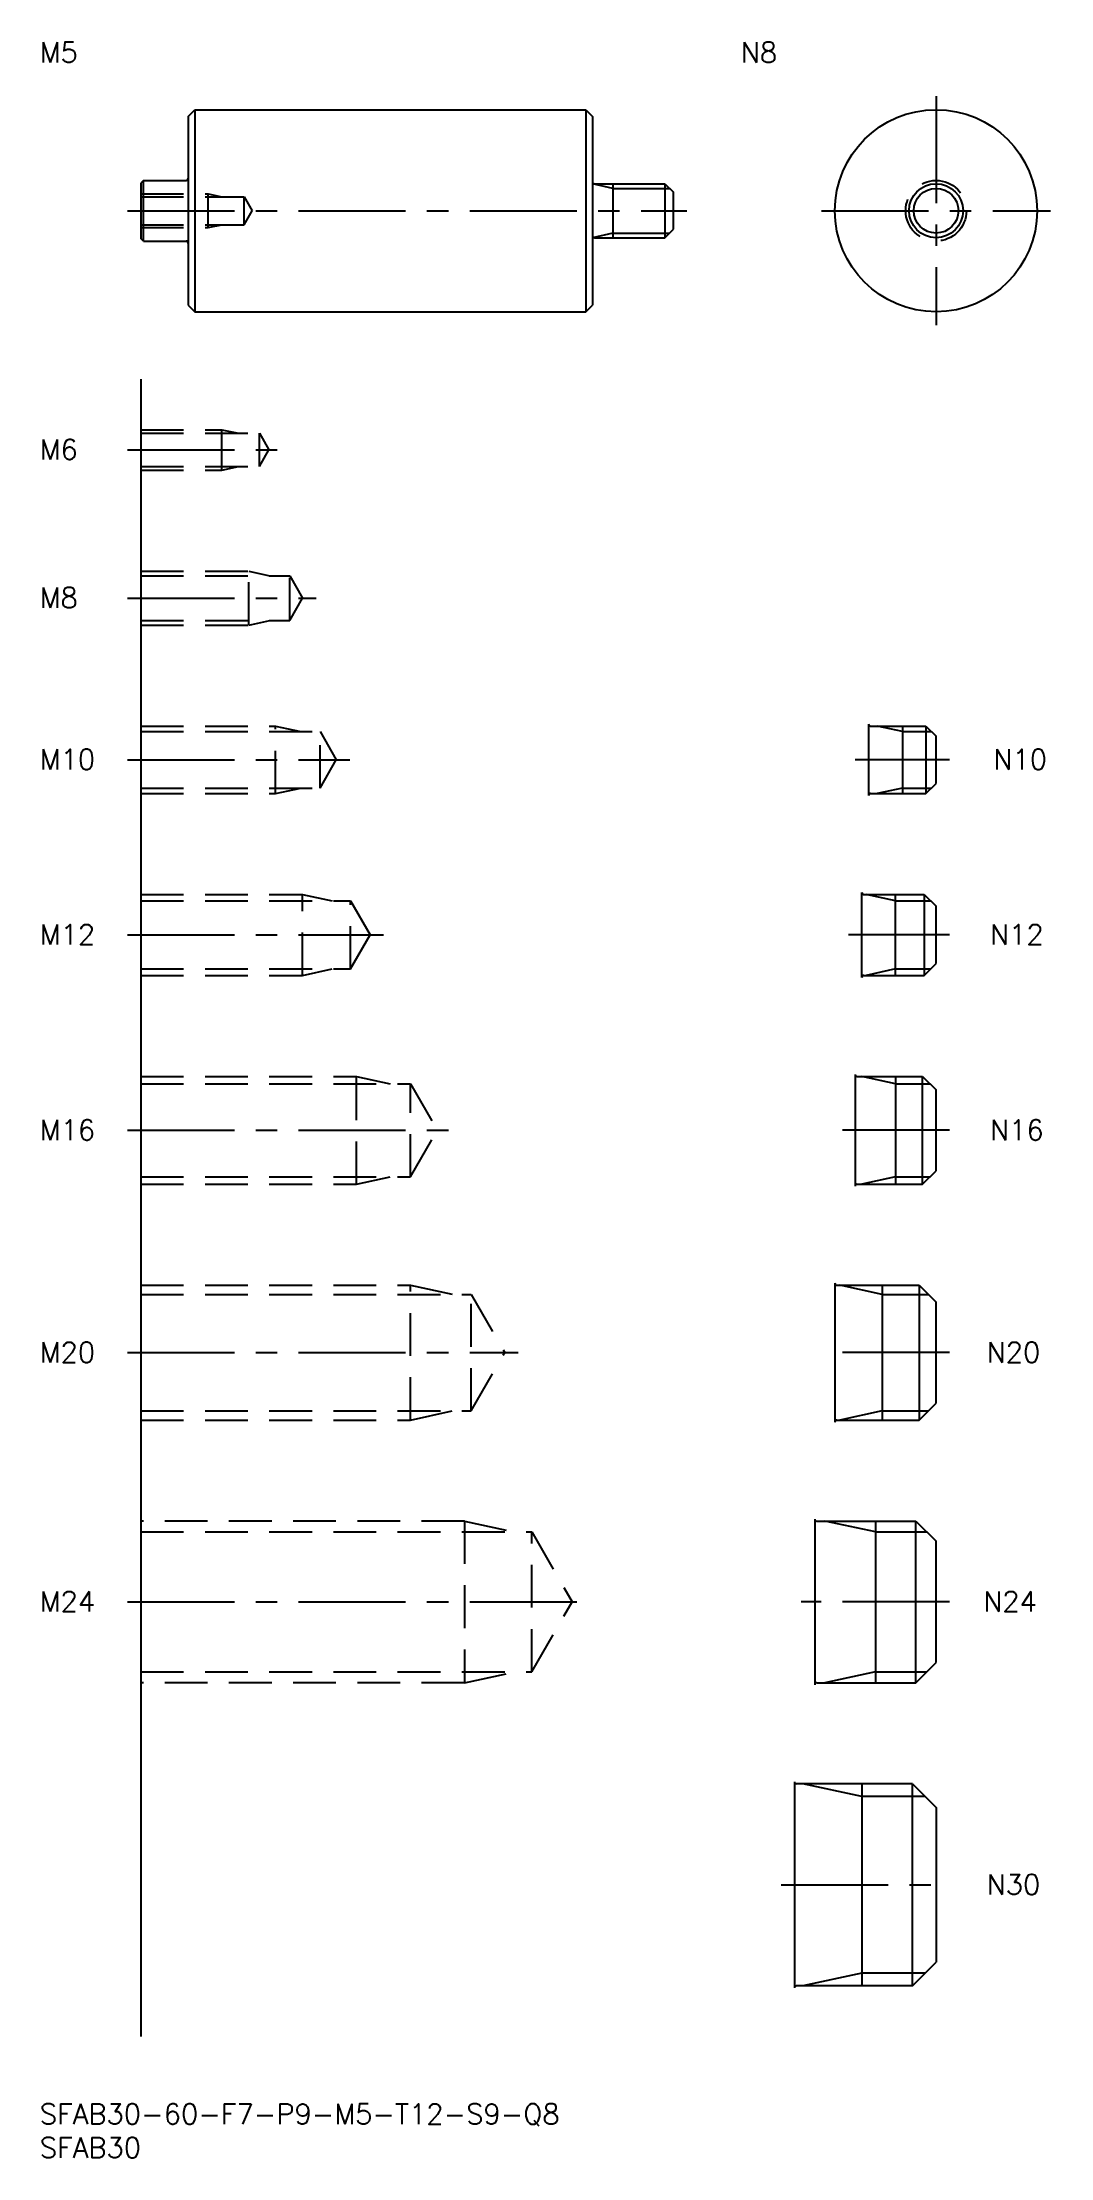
# Model space of a CAD drawing. Extents: x 0 to 150, y -8 to 306.
import ezdxf

# ---------------------------------------------------------------- set-up
doc = ezdxf.new("R2010")
doc.units = 0
doc.header["$LTSCALE"] = 0.5
doc.linetypes.add('CENTER', pattern=[50.8, 31.75, -6.35, 6.35, -6.35])
doc.linetypes.add('DASHED', pattern=[19.05, 12.7, -6.35])
for name, color, linetype in [('MSM_CENTER', 1, 'CENTER'), ('MSM_CONTINUOUS', 7, 'CONTINUOUS'), ('MSM_DASHED', 4, 'DASHED'), ('MSM_NARROW', 5, 'CONTINUOUS'), ('MSM_PART_NUMBER', 7, 'CONTINUOUS')]:
    doc.layers.add(name, color=color, linetype=linetype)
doc.styles.get("Standard").update_dxf_attribs({"font": 'txt.shx', "height": 1, "bigfont": 'bigfont.shx'})

# ---------------------------------------------------------------- blocks, each defined once
blk = doc.blocks.new('*U18')
at = {"layer": 'MSM_PART_NUMBER'}
blk.add_text('SFAB30-60-F7-P9-M5-T12-S9-Q8', height=3, dxfattribs=at).set_placement((0, -3))
blk = doc.blocks.new('*U19')
at = {"layer": 'MSM_PART_NUMBER'}
blk.add_text('SFAB30', height=3, dxfattribs=at).set_placement((0, -8))
blk = doc.blocks.new('*U20')
at = {"layer": 'MSM_PART_NUMBER'}
blk.add_text('M24', height=3, dxfattribs=at).set_placement((0, 73.06))
blk = doc.blocks.new('*U21')
at = {"layer": 'MSM_PART_NUMBER'}
blk.add_text('M20', height=3, dxfattribs=at).set_placement((0, 110.06))
blk = doc.blocks.new('*U22')
at = {"layer": 'MSM_PART_NUMBER'}
blk.add_text('M16', height=3, dxfattribs=at).set_placement((0, 143.06))
blk = doc.blocks.new('*U23')
at = {"layer": 'MSM_PART_NUMBER'}
blk.add_text('M12', height=3, dxfattribs=at).set_placement((0, 172.06))
blk = doc.blocks.new('*U24')
at = {"layer": 'MSM_PART_NUMBER'}
blk.add_text('M10', height=3, dxfattribs=at).set_placement((0, 198.06))
blk = doc.blocks.new('*U25')
at = {"layer": 'MSM_PART_NUMBER'}
blk.add_text('M8', height=3, dxfattribs=at).set_placement((0, 222.06))
blk = doc.blocks.new('*U26')
at = {"layer": 'MSM_PART_NUMBER'}
blk.add_text('M6', height=3, dxfattribs=at).set_placement((0, 244.06))
blk = doc.blocks.new('*U27')
at = {"layer": 'MSM_PART_NUMBER'}
blk.add_text('M5', height=3, dxfattribs=at).set_placement((0, 303))
blk = doc.blocks.new('*U28')
at = {"layer": 'MSM_PART_NUMBER'}
blk.add_text('N8', height=3, rotation=360, dxfattribs=at).set_placement((104, 303))
blk = doc.blocks.new('*U29')
at = {"layer": 'MSM_PART_NUMBER'}
blk.add_text('N30', height=3, dxfattribs=at).set_placement((140.47, 31.06))
blk = doc.blocks.new('*U30')
at = {"layer": 'MSM_PART_NUMBER'}
blk.add_text('N24', height=3, dxfattribs=at).set_placement((139.97, 73.06))
blk = doc.blocks.new('*U31')
at = {"layer": 'MSM_PART_NUMBER'}
blk.add_text('N20', height=3, dxfattribs=at).set_placement((140.47, 110.06))
blk = doc.blocks.new('*U32')
at = {"layer": 'MSM_PART_NUMBER'}
blk.add_text('N16', height=3, dxfattribs=at).set_placement((140.97, 143.06))
blk = doc.blocks.new('*U33')
at = {"layer": 'MSM_PART_NUMBER'}
blk.add_text('N12', height=3, dxfattribs=at).set_placement((140.97, 172.06))
blk = doc.blocks.new('*U34')
at = {"layer": 'MSM_PART_NUMBER'}
blk.add_text('N10', height=3, dxfattribs=at).set_placement((141.47, 198.06))

msp = doc.modelspace()

# ---------------------------------------------------------------- linework, layer by layer
at = {"layer": 'MSM_CENTER'}
for p, q in [((132.97, 298), (132.97, 264)), ((13, 281), (96, 281)), ((115.97, 281), (149.97, 281)), ((13, 245.5), (36, 245.5)), ((13, 223.5), (41, 223.5)), ((13, 199.5), (46, 199.5)), ((134.97, 199.5), (120.97, 199.5)), ((13, 173.5), (51, 173.5)), ((134.97, 173.5), (119.97, 173.5)), ((13, 144.5), (61, 144.5)), ((134.97, 144.5), (118.97, 144.5)), ((13, 111.5), (71, 111.5)), ((134.97, 111.5), (115.97, 111.5)), ((13, 74.5), (81, 74.5)), ((134.97, 74.5), (112.97, 74.5)), ((109.97, 32.5), (134.97, 32.5))]:
    msp.add_line(p, q, dxfattribs=at)
at = {"layer": 'MSM_CONTINUOUS'}
for p, q in [((22, 295), (23, 296)), ((23, 296), (23, 266)), ((23, 296), (81, 296)), ((81, 296), (81, 266)), ((81, 296), (82, 295)), ((22, 295), (22, 267)), ((82, 295), (82, 267)), ((15.4, 285.5), (15, 285.1)), ((15, 285.1), (15, 276.9)), ((15.4, 285.5), (21.7, 285.5)), ((15.4, 276.5), (15.4, 285.5)), ((82.3, 285), (92.75, 285)), ((85, 285), (85, 277)), ((92.75, 285), (94, 283.75)), ((92.75, 285), (92.75, 277)), ((94, 278.25), (94, 283.75)), ((15.4, 276.5), (15, 276.9)), ((15.4, 276.5), (21.7, 276.5)), ((82.3, 277), (92.75, 277)), ((92.75, 277), (94, 278.25)), ((22, 267), (23, 266)), ((81, 266), (82, 267)), ((23, 266), (81, 266)), ((15, 256), (15, 10)), ((122.97, 204.8), (122.97, 194.2)), ((123.27, 204.5), (131.47, 204.5)), ((127.97, 204.5), (127.97, 194.5)), ((131.47, 204.5), (132.97, 203)), ((131.47, 204.5), (131.47, 194.5)), ((132.97, 196), (132.97, 203)), ((131.47, 194.5), (132.97, 196)), ((123.27, 194.5), (131.47, 194.5)), ((121.97, 167.2), (121.97, 179.8)), ((122.27, 179.5), (131.22, 179.5)), ((126.97, 167.5), (126.97, 179.5)), ((131.22, 179.5), (132.97, 177.75)), ((131.22, 179.5), (131.22, 167.5)), ((132.97, 169.25), (132.97, 177.75)), ((122.27, 167.5), (131.22, 167.5)), ((131.22, 167.5), (132.97, 169.25)), ((120.97, 152.8), (120.97, 136.2)), ((121.27, 152.5), (130.97, 152.5)), ((126.97, 152.5), (126.97, 136.5)), ((130.97, 152.5), (132.97, 150.5)), ((130.97, 136.5), (130.97, 152.5)), ((132.97, 138.5), (132.97, 150.5)), ((130.97, 136.5), (132.97, 138.5)), ((121.27, 136.5), (130.97, 136.5)), ((117.97, 121.8), (117.97, 101.2)), ((118.27, 121.5), (130.47, 121.5)), ((124.97, 121.5), (124.97, 101.5)), ((130.47, 121.5), (132.97, 119)), ((130.47, 121.5), (130.47, 101.5)), ((132.97, 104), (132.97, 119)), ((130.47, 101.5), (132.97, 104)), ((118.27, 101.5), (130.47, 101.5)), ((114.97, 86.8), (114.97, 62.2)), ((115.27, 86.5), (129.97, 86.5)), ((123.97, 86.5), (123.97, 62.5)), ((129.97, 86.5), (132.97, 83.5)), ((129.97, 62.5), (129.97, 86.5)), ((132.97, 65.5), (132.97, 83.5)), ((129.97, 62.5), (132.97, 65.5)), ((115.27, 62.5), (129.97, 62.5)), ((111.97, 47.8), (111.97, 17.2)), ((129.47, 47.5), (112.27, 47.5)), ((121.97, 47.5), (121.97, 17.5)), ((129.47, 47.5), (132.97, 44)), ((129.47, 17.5), (129.47, 47.5)), ((132.97, 44), (132.97, 21)), ((129.47, 17.5), (132.97, 21)), ((129.47, 17.5), (112.27, 17.5))]:
    msp.add_line(p, q, dxfattribs=at)
for radius in [15, 4]:
    msp.add_circle((132.97, 281), radius, dxfattribs=at)
for centre, start, end in [((21.7, 285.8), 270, 0), ((82.3, 285.3), 180, 270), ((21.7, 276.2), 0, 90), ((82.3, 276.7), 90, 180), ((123.27, 204.8), 180, 270), ((123.27, 194.2), 90, 180), ((122.27, 179.8), 180, 270), ((122.27, 167.2), 90, 180), ((121.27, 152.8), 180, 270), ((121.27, 136.2), 90, 180), ((118.27, 121.8), 180, 270), ((118.27, 101.2), 90, 180), ((115.27, 86.8), 180, 270), ((115.27, 62.2), 90, 180), ((112.27, 47.8), 180, 270), ((112.27, 17.2), 90, 180)]:
    msp.add_arc(centre, 0.3, start, end, dxfattribs=at)
at = {"layer": 'MSM_DASHED'}
for p, q in [((15, 283.5), (25, 283.5)), ((15, 283.07), (30.31, 283.07)), ((25, 278.5), (25, 283.5)), ((25, 283.5), (27, 283.07)), ((30.31, 278.93), (30.31, 283.07)), ((30.31, 283.07), (31.5, 281)), ((30.31, 278.93), (31.5, 281)), ((15, 278.93), (30.31, 278.93)), ((15, 278.5), (25, 278.5)), ((25, 278.5), (27, 278.93)), ((15, 248.5), (27, 248.5)), ((27, 242.5), (27, 248.5)), ((27, 248.5), (29.5, 247.96)), ((15, 247.96), (32.58, 247.96)), ((32.58, 243.04), (32.58, 247.96)), ((32.58, 247.96), (34, 245.5)), ((32.58, 243.04), (34, 245.5)), ((15, 243.04), (32.58, 243.04)), ((15, 242.5), (27, 242.5)), ((27, 242.5), (29.5, 243.04)), ((15, 227.5), (31, 227.5)), ((15, 226.82), (37.08, 226.82)), ((31, 219.5), (31, 227.5)), ((31, 227.5), (34.13, 226.82)), ((37.08, 220.18), (37.08, 226.82)), ((37.08, 226.82), (39, 223.5)), ((37.08, 220.18), (39, 223.5)), ((15, 220.18), (37.08, 220.18)), ((31, 219.5), (34.13, 220.18)), ((15, 219.5), (31, 219.5)), ((15, 204.5), (35, 204.5)), ((35, 194.5), (35, 204.5)), ((35, 204.5), (38.75, 203.69)), ((15, 203.69), (41.58, 203.69)), ((41.58, 195.31), (41.58, 203.69)), ((41.58, 203.69), (44, 199.5)), ((41.58, 195.31), (44, 199.5)), ((15, 195.31), (41.58, 195.31)), ((35, 194.5), (38.75, 195.31)), ((15, 194.5), (35, 194.5)), ((15, 179.5), (39, 179.5)), ((39, 167.5), (39, 179.5)), ((39, 179.5), (43.38, 178.55)), ((15, 178.55), (46.08, 178.55)), ((46.08, 168.45), (46.08, 178.55)), ((46.08, 178.55), (49, 173.5)), ((46.08, 168.45), (49, 173.5)), ((15, 168.45), (46.08, 168.45)), ((15, 167.5), (39, 167.5)), ((39, 167.5), (43.38, 168.45)), ((15, 152.5), (47, 152.5)), ((15, 151.42), (55.01, 151.42)), ((47, 136.5), (47, 152.5)), ((47, 152.5), (52, 151.42)), ((55.01, 137.58), (55.01, 151.42)), ((55.01, 151.42), (59, 144.5)), ((55.01, 137.58), (59, 144.5)), ((15, 137.58), (55.01, 137.58)), ((15, 136.5), (47, 136.5)), ((47, 136.5), (52, 137.58)), ((15, 121.5), (55, 121.5)), ((15, 120.15), (64.01, 120.15)), ((55, 101.5), (55, 121.5)), ((55, 121.5), (61.25, 120.15)), ((64.01, 120.15), (69, 111.5)), ((64.01, 102.85), (64.01, 120.15)), ((64.01, 102.85), (69, 111.5)), ((15, 102.85), (64.01, 102.85)), ((15, 101.5), (55, 101.5)), ((55, 101.5), (61.25, 102.85)), ((63, 86.5), (15, 86.5)), ((15, 84.88), (73.01, 84.88)), ((63, 86.5), (70.5, 84.88)), ((63, 86.5), (63, 62.5)), ((73.01, 64.12), (73.01, 84.88)), ((73.01, 84.88), (79, 74.5)), ((73.01, 64.12), (79, 74.5)), ((15, 64.12), (73.01, 64.12)), ((63, 62.5), (70.5, 64.12)), ((63, 62.5), (15, 62.5))]:
    msp.add_line(p, q, dxfattribs=at)
msp.add_circle((132.97, 281), 4.5, dxfattribs=at)
at = {"layer": 'MSM_NARROW'}
for p, q in [((85, 284.32), (82, 285)), ((85, 284.32), (93.43, 284.32)), ((85, 277.68), (82, 277)), ((85, 277.68), (93.43, 277.68)), ((127.97, 203.69), (124.22, 204.5)), ((127.97, 203.69), (132.29, 203.69)), ((127.97, 195.31), (124.22, 194.5)), ((127.97, 195.31), (132.29, 195.31)), ((126.97, 178.55), (122.6, 179.5)), ((126.97, 178.55), (132.17, 178.55)), ((126.97, 168.45), (122.6, 167.5)), ((126.97, 168.45), (132.17, 168.45)), ((126.97, 151.42), (121.97, 152.5)), ((126.97, 151.42), (132.06, 151.42)), ((126.97, 137.58), (121.97, 136.5)), ((126.97, 137.58), (132.06, 137.58)), ((124.97, 120.15), (118.72, 121.5)), ((124.97, 120.15), (131.83, 120.15)), ((124.97, 102.85), (118.72, 101.5)), ((124.97, 102.85), (131.83, 102.85)), ((123.97, 84.88), (116.47, 86.5)), ((123.97, 84.88), (131.6, 84.88)), ((123.97, 64.12), (116.47, 62.5)), ((123.97, 64.12), (131.6, 64.12)), ((121.97, 45.61), (113.22, 47.5)), ((131.37, 45.61), (121.97, 45.61)), ((121.97, 19.39), (113.22, 17.5)), ((131.37, 19.39), (121.97, 19.39))]:
    msp.add_line(p, q, dxfattribs=at)
msp.add_circle((132.97, 281), 3.32, dxfattribs=at)

# ---------------------------------------------------------------- block references
at = {"layer": 'MSM_CONTINUOUS'}
for name in ['*U27', '*U28', '*U26', '*U25', '*U24', '*U34', '*U23', '*U33', '*U22', '*U32', '*U21', '*U31', '*U20', '*U30', '*U29', '*U18', '*U19']:
    msp.add_blockref(name, (0, 0), dxfattribs=at)

doc.saveas('drawing.dxf')
